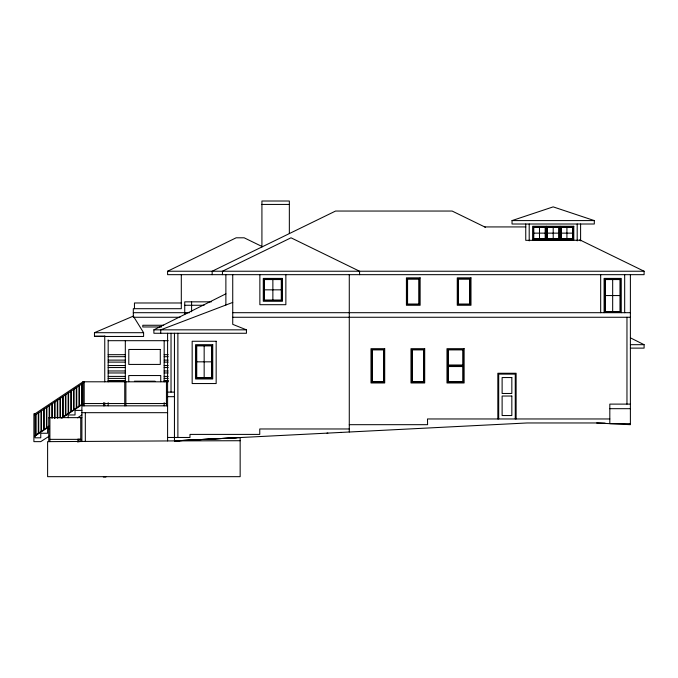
<?xml version="1.0" encoding="UTF-8"?>
<svg xmlns="http://www.w3.org/2000/svg" width="678" height="678" viewBox="0 0 678 678"><rect width="100%" height="100%" fill="white"/><g stroke="black" fill="none" stroke-linecap="round" stroke-linejoin="round"><path stroke-width="1.02" d="M49.511 435.962L40.756 441.641L33.9 441.641L33.9 413.783L35.044 413.783L83.038 381.79L168.203 381.824M35.044 415.156L83.038 383.163M35.044 435.496L49.002 426.191M61.223 418.08L83.038 403.503M35.044 436.047L49.002 426.708M62.096 418.012L83.038 404.02M77.521 417.801L81.894 414.961M83.038 382.197L83.606 381.824M232.732 274.666L232.732 324.347L246.445 329.839L246.445 333.262L153.881 333.262L153.881 329.839L225.876 293.837M579.749 239.851L644.1 271.234L644.1 274.666L167.593 274.666L167.593 271.234L236.156 237.8L244.156 237.8L262.005 246.495M94.462 332.695L133.312 316.126L143.6 332.695L143.6 336.466L94.462 336.466L94.462 332.695L143.6 332.695M232.732 302.413L160.737 329.839L160.737 333.262M512.034 220.587L553.172 206.875L594.309 220.587L594.309 224.011L512.034 224.011L512.034 220.587L594.309 220.587M326.999 433.14L327.855 433.098M174.449 333.262L174.449 440.895L240.156 437.573L240.156 476.668L47.613 476.668L47.613 441.641L175.153 440.895L236.537 437.742M340.288 432.462L341.144 432.42M175.153 440.895L240.156 440.717M580.597 240.258L525.747 240.343L525.747 224.011M178.984 440.886L174.449 440.895L527.153 422.962L596.106 422.962L630.387 424.682L630.387 274.666M261.92 204.434L289.345 204.434M484.694 226.927L525.831 226.927M533.772 233.139L545.205 233.139M547.485 233.139L558.918 233.139M561.198 233.139L572.63 233.139M167.593 271.234L644.1 271.234M264.437 289.837L281.294 289.837M605.251 295.557L620.107 295.557M211.333 301.837L184.738 301.837L184.738 314.575M181.306 302.981L134.456 302.981L134.456 308.693M184.738 305.269L204.061 305.269M133.312 312.694L189.637 312.694M232.732 312.694L630.387 312.694M180.043 317.262L133.312 317.262L133.312 308.693L181.306 308.693L181.306 274.666M232.732 317.262L630.387 317.262M163.644 325.262L142.812 325.262L142.77 326.974L161.542 326.974M153.881 329.839L246.445 329.839M94.462 336.144L105.022 336.119M108.175 340.687L168.203 340.687M630.387 344.687L644.1 344.687L644.1 348.119L630.387 348.119M108.175 354.687L125.32 354.687M164.169 354.687L168.203 354.687M108.175 356.687L125.32 356.687M164.169 356.687L168.203 356.687M108.175 360.12L125.32 360.12M164.169 360.12L168.203 360.12M196.73 361.832L211.587 361.832M108.175 362.12L125.32 362.12M164.169 362.12L168.203 362.12M447.844 365.4L463.269 365.4M108.175 365.544L125.32 365.544M164.169 365.544L168.203 365.544M447.844 366.256L463.269 366.256M108.175 367.544L125.32 367.544M164.169 367.544L168.203 367.544M108.175 370.968L125.32 370.968M164.169 370.968L168.203 370.968M108.175 372.968L125.32 372.968M164.169 372.968L168.203 372.968M108.175 376.4L125.32 376.4M164.169 376.4L168.203 376.4M108.175 378.4L125.32 378.4M164.169 378.4L168.203 378.4M108.175 380.756L125.32 380.756M164.169 380.756L168.203 380.756M108.175 380.968L125.32 380.968M164.169 380.968L168.203 380.968M134.405 381.197L155.084 381.197M84.182 381.689L83.038 381.689L83.038 405.825M167.593 392.113L174.449 392.113M167.593 396.681L174.449 396.681M84.182 403.537L125.32 403.537M125.888 403.537L166.449 403.537M630.387 404.113L609.819 404.113L609.819 423.648L630.387 423.648M167.593 405.825L81.894 405.825L81.894 441.641M609.819 408.681L630.387 408.681M81.894 410.393L75.038 410.393L75.038 414.961L68.181 414.961L68.181 417.707M81.894 412.682L167.593 412.682M81.894 417.64L48.757 417.64L48.757 441.641M609.819 418.962L427.487 418.962L427.589 424.682L349.28 424.682M49.57 428.674L47.613 428.674L47.613 433.25L40.756 433.25L40.756 437.819L35.044 437.819L35.044 413.783M349.28 428.971L259.759 428.971L259.759 434.403L189.984 434.403L189.984 437.471L167.593 437.471M49.901 439.352L80.75 439.352M103.344 476.99L105.921 476.99M596.682 422.962L605.107 423.14M485.355 227.249L452.124 211.044L335.576 211.044L212.163 271.234L212.163 274.666M630.387 337.83L644.1 344.687M82.021 383.841L82.089 404.173M626.964 317.262L626.964 404.113M624.675 274.666L624.675 312.694M621.243 312.694L621.243 278.412L604.106 278.412L604.106 312.694M612.675 279.556L612.675 311.549M600.674 274.666L600.674 312.694M580.597 224.011L580.597 240.902M577.198 224.011L577.198 240.902M566.918 227.427L566.918 238.851M560.062 226.282L560.062 239.995M553.206 227.427L553.206 238.851M546.349 226.282L546.349 239.995M539.493 227.427L539.493 238.851M529.204 224.011L529.204 240.902M516.119 418.962L516.119 373.256L497.838 373.256L497.838 418.962M515.263 418.962L515.263 374.112L498.694 374.112L498.694 418.962M359.569 274.666L359.569 271.234L291.006 237.8L222.443 271.234L222.443 274.666M349.28 274.666L349.28 432.005M289.345 233.588L289.345 201.01L261.92 201.01L261.92 246.962M285.862 274.666L285.862 304.693L259.869 304.693L259.869 274.666M272.87 279.556L272.87 300.125M225.876 274.666L225.876 305.024M204.163 345.831L204.163 377.824M191.594 301.837L191.594 311.77M177.882 333.262L177.882 437.471M171.026 333.262L171.026 392.113M167.593 333.262L167.593 440.895M166.449 381.824L166.449 405.825M164.169 340.687L164.169 381.824M164.169 402.673L164.169 405.825M160.737 381.689L160.737 375.544L128.744 375.544L128.744 381.689M125.888 381.756L125.888 405.825M125.32 340.687L125.32 381.824M124.744 381.756L124.744 405.825M108.175 339.898L108.175 381.824M108.175 402.673L108.175 405.825M104.751 336.119L104.751 381.824M104.751 402.673L104.751 405.825M103.607 402.698L103.607 405.825M85.318 412.682L85.318 441.607M84.182 381.79L84.182 405.825M81.724 384.036L81.724 404.41M80.75 417.64L80.75 441.641M79.445 385.562L79.445 405.936M79.012 385.85L79.012 406.215M79.038 438.81L79.038 441.946M77.894 439.09L77.894 442.183M76.733 387.367L76.733 407.741M76.3 387.655L76.3 408.029M74.012 389.18L74.012 409.554M73.588 389.46L73.588 409.834M71.3 390.986L71.3 411.36M70.876 391.274L70.876 411.648M68.588 392.799L68.588 413.173M68.156 393.079L68.156 413.453M65.876 394.604L65.876 414.978M65.444 394.893L65.444 415.267M63.156 396.418L63.156 416.792M62.732 396.698L62.732 417.072M60.444 398.223L60.444 417.58M60.02 398.511L60.02 417.868M57.732 400.037L57.732 418.377M57.299 400.317L57.299 417.64M55.02 401.842L55.02 418.148M54.587 402.13L54.587 418.436M52.308 403.656L52.308 417.928M51.875 403.935L51.875 418.207M49.901 417.64L49.901 441.641M49.587 405.461L49.587 417.699M49.163 405.749L49.163 417.987M46.875 407.275L46.875 427.649M46.451 407.554L46.451 427.928M44.163 409.08L44.163 429.454M43.731 409.368L43.731 429.742M41.451 410.893L41.451 431.267M41.019 411.173L41.019 431.547M38.731 412.699L38.731 433.072M38.307 412.987L38.307 433.361M36.019 414.512L36.019 434.886M35.595 414.792L35.595 435.132M573.774 226.282L532.637 226.282L532.637 239.995L573.774 239.995L573.774 226.282M545.485 227.138L533.493 227.138L533.493 239.139L545.485 239.139L545.485 227.138M559.197 227.138L547.205 227.138L547.205 239.139L559.197 239.139L559.197 227.138M572.91 227.138L560.918 227.138L560.918 239.139L572.91 239.139L572.91 227.138M545.205 227.427L533.772 227.427L533.772 238.851L545.205 238.851L545.205 227.427M558.918 227.427L547.485 227.427L547.485 238.851L558.918 238.851L558.918 227.427M572.63 227.427L561.198 227.427L561.198 238.851L572.63 238.851L572.63 227.427M420.131 277.844L406.419 277.844L406.419 305.269L420.131 305.269L420.131 277.844M470.981 277.844L457.269 277.844L457.269 305.269L470.981 305.269L470.981 277.844M282.438 278.412L263.293 278.412L263.293 301.269L282.438 301.269L282.438 278.412M419.275 278.7L407.275 278.7L407.275 304.414L419.275 304.414L419.275 278.7M470.125 278.7L458.125 278.7L458.125 304.414L470.125 304.414L470.125 278.7M418.987 278.989L407.563 278.989L407.563 304.125L418.987 304.125L418.987 278.989M469.837 278.989L458.413 278.989L458.413 304.125L469.837 304.125L469.837 278.989M281.582 279.268L264.157 279.268L264.157 300.413L281.582 300.413L281.582 279.268M620.387 279.268L604.962 279.268L604.962 311.838L620.387 311.838L620.387 279.268M281.294 279.556L264.437 279.556L264.437 300.125L281.294 300.125L281.294 279.556M620.107 279.556L605.251 279.556L605.251 311.549L620.107 311.549L620.107 279.556M216.163 341.263L192.162 341.263L192.162 383.545L216.163 383.545L216.163 341.263M212.731 344.687L195.595 344.687L195.595 378.968L212.731 378.968L212.731 344.687M211.875 345.543L196.451 345.543L196.451 378.112L211.875 378.112L211.875 345.543M211.587 345.831L196.73 345.831L196.73 377.824L211.587 377.824L211.587 345.831M384.706 348.687L370.993 348.687L370.993 382.968L384.706 382.968L384.706 348.687M424.699 348.687L410.987 348.687L410.987 382.968L424.699 382.968L424.699 348.687M464.125 348.687L446.988 348.687L446.988 382.968L464.125 382.968L464.125 348.687M160.288 349.467L128.795 349.467L128.795 364.425L160.288 364.425L160.288 349.467M383.85 349.543L371.849 349.543L371.849 382.112L383.85 382.112L383.85 349.543M423.843 349.543L411.851 349.543L411.851 382.112L423.843 382.112L423.843 349.543M463.269 349.543L447.844 349.543L447.844 382.112L463.269 382.112L463.269 349.543M383.562 349.831L372.137 349.831L372.137 381.824L383.562 381.824L383.562 349.831M423.564 349.831L412.131 349.831L412.131 381.824L423.564 381.824L423.564 349.831M462.981 349.831L448.124 349.831L448.124 365.111L462.981 365.111L462.981 349.831M462.981 366.544L448.124 366.544L448.124 381.824L462.981 381.824L462.981 366.544M511.831 377.544L502.118 377.544L502.118 393.469L511.831 393.469L511.831 377.544M511.831 396.028L502.118 396.028L502.118 415.538L511.831 415.538L511.831 396.028"/></g></svg>
